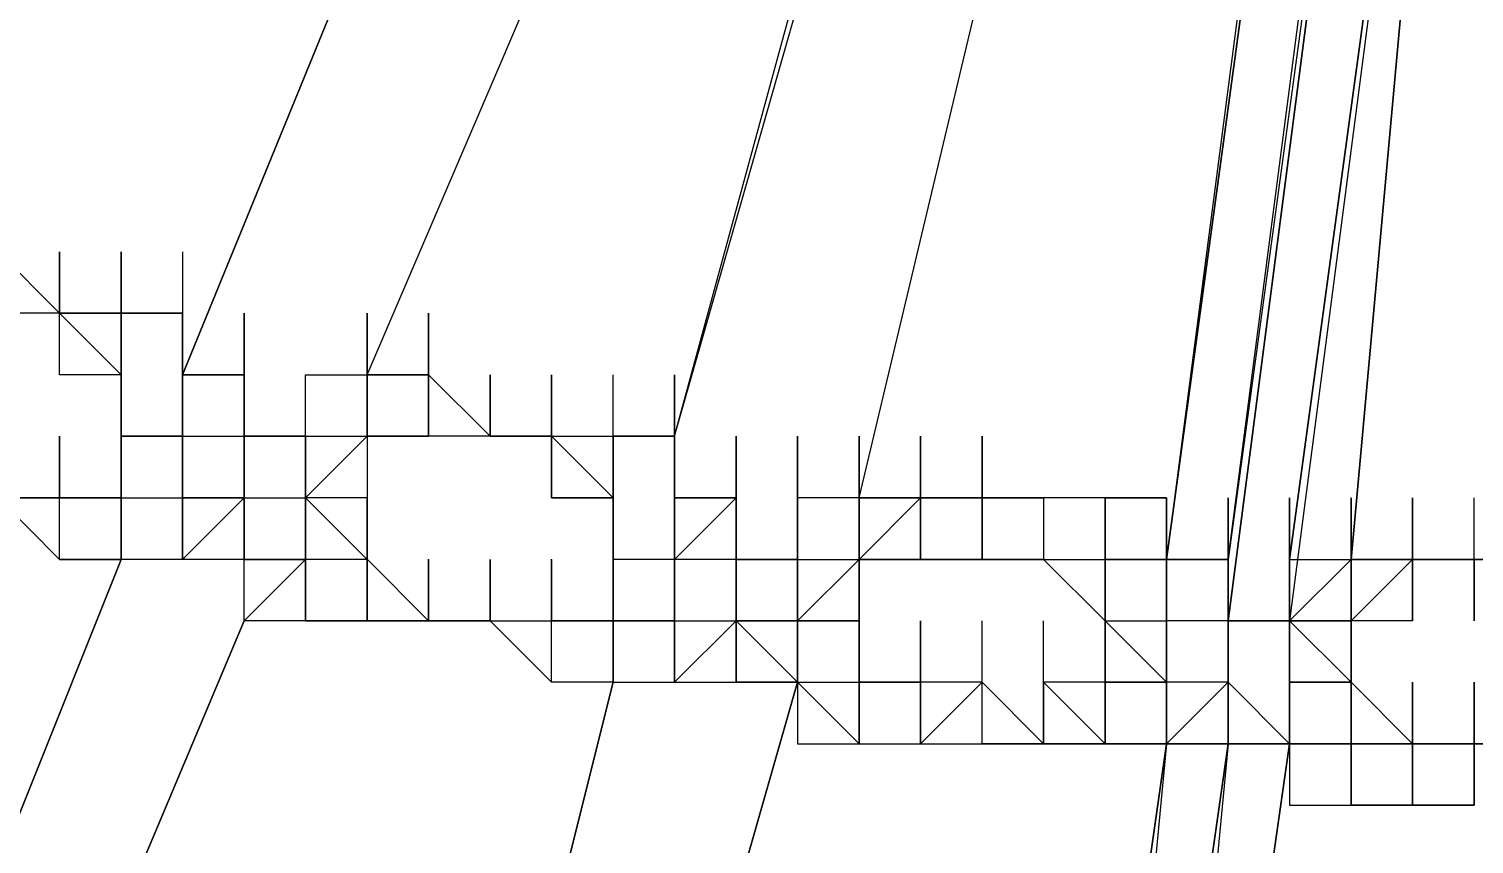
# Model space of a CAD drawing. Header units: inches. Extents: x 3324238 to 135265466, y -1036581 to 20094598.
# Drawn here: x 3353509.684 to 3353511.577, y -519259.457 to -519258.389 of the extents above; entities that cross this region are included whole.
import ezdxf

# ---------------------------------------------------------------- set-up
doc = ezdxf.new("R2010")
doc.units = ezdxf.units.IN
doc.header["$MEASUREMENT"] = 0
doc.layers.add('PDF_Geometry', color=7, linetype='Continuous')

msp = doc.modelspace()

# ---------------------------------------------------------------- linework, layer by layer
at = {"layer": 'PDF_Geometry', "lineweight": 25}
for points in [[(3353509.8851, -519259.0841), (3353509.8851, -519259.0035), (3353509.8851, -519259.0841), (3353509.8851, -519259.0035), (3353509.8851, -519258.9229), (3353509.8851, -519258.8423), (3353509.8851, -519258.9229), (3353509.8046, -519258.9229), (3353509.8046, -519259.0035), (3353509.8851, -519259.0035), (3353509.8851, -519258.9229), (3353509.8851, -519258.8423), (3353510.6103, -519257.0698)], [(3353510.6103, -519257.0698), (3353509.8851, -519258.8423)], [(3353510.852, -519259.0841), (3353510.852, -519259.0035), (3353510.7714, -519259.0035), (3353511.1743, -519257.3115), (3353511.1743, -519257.2309), (3353511.2548, -519257.2309), (3353511.2548, -519257.3115), (3353511.2548, -519257.2309), (3353511.1743, -519257.2309), (3353511.0937, -519257.2309), (3353511.0937, -519257.1503), (3353511.0937, -519257.0698), (3353511.0937, -519257.1503), (3353511.0937, -519257.2309), (3353511.0937, -519257.1503), (3353511.0131, -519257.1503), (3353511.0131, -519257.0698), (3353511.0131, -519257.1503), (3353511.0131, -519257.0698)], [(3353511.7383, -519257.1503), (3353511.7383, -519257.0698), (3353511.8189, -519257.0698), (3353511.8189, -519257.1503), (3353511.8189, -519257.2309), (3353511.8189, -519257.3115), (3353511.8189, -519257.2309), (3353511.8189, -519257.1503), (3353511.8189, -519257.0698), (3353511.8189, -519257.1503), (3353511.8189, -519257.2309), (3353511.8189, -519257.3115), (3353511.8189, -519259.0841), (3353511.8189, -519259.1646), (3353511.8189, -519259.2452), (3353511.7383, -519259.2452), (3353511.7383, -519259.1646), (3353511.6577, -519259.1646), (3353511.6577, -519259.0841), (3353511.5771, -519259.0841), (3353511.4966, -519259.0841)], [(3353510.6103, -519259.0841), (3353510.6103, -519259.0035), (3353510.5297, -519259.0841), (3353510.4491, -519259.0841), (3353510.4491, -519259.1646), (3353510.4491, -519259.0841), (3353510.4491, -519259.1646), (3353510.4491, -519259.2452), (3353510.4491, -519259.1646), (3353510.4491, -519259.2452), (3353510.0463, -519260.8566), (3353510.4491, -519259.2452), (3353510.4491, -519259.1646), (3353510.4491, -519259.2452), (3353510.5297, -519259.2452), (3353510.5297, -519259.1646), (3353510.5297, -519259.2452), (3353510.5297, -519259.1646), (3353510.5297, -519259.0841), (3353510.5297, -519259.1646), (3353510.5297, -519259.0841), (3353510.5297, -519259.0035), (3353510.5297, -519259.0841), (3353510.5297, -519259.0035), (3353510.5297, -519259.0841), (3353510.5297, -519259.1646), (3353510.5297, -519259.0841), (3353510.5297, -519259.1646), (3353510.5297, -519259.0841), (3353510.5297, -519259.1646), (3353510.6103, -519259.1646), (3353510.6103, -519259.0841), (3353510.6103, -519259.0035), (3353510.5297, -519259.0035), (3353510.5297, -519258.9229), (3353510.5297, -519259.0035), (3353510.5297, -519258.9229), (3353511.0131, -519257.1503)], [(3353510.1269, -519258.8423), (3353510.1269, -519258.7618), (3353510.1269, -519258.8423), (3353510.1269, -519258.9229), (3353510.1269, -519258.8423), (3353510.852, -519257.1503)], [(3353511.2548, -519259.1646), (3353511.2548, -519259.0841), (3353511.2548, -519259.0035), (3353511.2548, -519259.0841), (3353511.2548, -519259.1646), (3353511.2548, -519259.0841), (3353511.4966, -519257.2309), (3353511.4966, -519257.1503), (3353511.4966, -519257.2309), (3353511.4966, -519257.1503)], [(3353510.5297, -519259.1646), (3353510.5297, -519259.0841), (3353510.5297, -519259.0035), (3353510.5297, -519258.9229), (3353511.0131, -519257.2309)], [(3353510.9326, -519259.0035), (3353510.9326, -519259.0841), (3353510.9326, -519259.0035), (3353510.852, -519259.0035), (3353510.9326, -519259.0035), (3353510.9326, -519259.0841), (3353510.9326, -519259.0035), (3353511.0131, -519259.0035), (3353511.0131, -519259.0841), (3353511.0937, -519259.0841), (3353511.1743, -519259.0841), (3353511.2548, -519259.0841), (3353511.2548, -519259.0035), (3353511.2548, -519259.0841), (3353511.2548, -519259.1646), (3353511.2548, -519259.0841), (3353511.2548, -519259.1646), (3353511.2548, -519259.0841), (3353511.4966, -519257.2309), (3353511.4966, -519257.3115), (3353511.4966, -519257.2309), (3353511.4966, -519257.3115)], [(3353511.416, -519257.2309), (3353511.1743, -519259.0841), (3353511.416, -519257.3115)], [(3353511.416, -519257.2309), (3353511.1743, -519259.0841)], [(3353511.416, -519257.2309), (3353511.416, -519257.3115), (3353511.1743, -519259.0841)], [(3353511.5771, -519257.2309), (3353511.5771, -519257.3115), (3353511.3354, -519259.0841), (3353511.3354, -519259.1646), (3353511.3354, -519259.0841), (3353511.3354, -519259.1646), (3353511.3354, -519259.2452), (3353511.3354, -519259.3258), (3353511.3354, -519259.2452), (3353511.416, -519259.2452), (3353511.416, -519259.3258), (3353511.4966, -519259.3258), (3353511.5771, -519259.3258), (3353511.6577, -519259.3258), (3353511.7383, -519259.3258), (3353511.7383, -519259.2452), (3353511.7383, -519259.3258), (3353511.7383, -519259.2452), (3353511.7383, -519259.3258), (3353511.8189, -519259.3258), (3353511.7383, -519259.3258), (3353511.7383, -519259.2452)], [(3353511.3354, -519259.0035), (3353511.3354, -519259.0841), (3353511.5771, -519257.3115), (3353511.6577, -519257.3115), (3353511.6577, -519257.2309)], [(3353511.0131, -519259.0035), (3353510.9326, -519259.0035), (3353510.9326, -519258.9229), (3353510.9326, -519259.0035), (3353510.9326, -519258.9229), (3353510.9326, -519259.0035), (3353510.9326, -519259.0841), (3353510.9326, -519259.0035), (3353510.9326, -519259.0841), (3353510.9326, -519259.0035), (3353510.9326, -519259.0841), (3353510.852, -519259.0841), (3353510.852, -519259.0035), (3353510.7714, -519259.0035), (3353510.852, -519259.0035), (3353510.852, -519258.9229), (3353510.852, -519259.0035), (3353510.852, -519258.9229), (3353510.852, -519259.0035), (3353510.852, -519258.9229), (3353510.852, -519259.0035), (3353510.7714, -519259.0035), (3353511.1743, -519257.3115)], [(3353511.5771, -519257.3115), (3353511.416, -519259.0841), (3353511.416, -519259.1646), (3353511.416, -519259.0841), (3353511.416, -519259.1646), (3353511.416, -519259.2452), (3353511.3354, -519259.2452), (3353511.3354, -519259.1646), (3353511.2548, -519259.1646), (3353511.2548, -519259.2452), (3353511.2548, -519259.3258), (3353511.0131, -519261.0178)], [(3353511.4966, -519257.3115), (3353511.2548, -519259.0841), (3353511.2548, -519259.0035), (3353511.2548, -519259.0841), (3353511.2548, -519259.1646), (3353511.2548, -519259.0841), (3353511.2548, -519259.1646), (3353511.2548, -519259.0841), (3353511.2548, -519259.1646), (3353511.2548, -519259.2452), (3353511.2548, -519259.1646), (3353511.2548, -519259.2452), (3353511.2548, -519259.1646), (3353511.2548, -519259.2452), (3353511.2548, -519259.3258), (3353511.2548, -519259.2452), (3353511.2548, -519259.3258), (3353511.2548, -519259.2452), (3353511.2548, -519259.3258), (3353511.3354, -519259.3258), (3353511.0937, -519261.0178), (3353511.3354, -519259.3258), (3353511.0937, -519261.0178)], [(3353511.416, -519257.3115), (3353511.1743, -519259.0841)], [(3353511.5771, -519257.3115), (3353511.416, -519259.0841), (3353511.416, -519259.0035), (3353511.416, -519259.0841), (3353511.5771, -519257.3115), (3353511.3354, -519259.1646), (3353511.416, -519259.1646), (3353511.416, -519259.0841), (3353511.4966, -519259.0841), (3353511.4966, -519259.0035)], [(3353511.3354, -519259.0841), (3353511.5771, -519257.3115)], [(3353509.724, -519258.7618), (3353509.8046, -519258.7618), (3353509.8046, -519258.8423), (3353509.724, -519258.8423), (3353509.724, -519258.7618), (3353509.724, -519258.6812), (3353509.724, -519258.7618), (3353509.724, -519258.6812), (3353509.724, -519258.7618), (3353509.724, -519258.6812), (3353509.724, -519258.7618), (3353509.6434, -519258.7618), (3353509.6434, -519258.6812), (3353509.6434, -519258.7618), (3353509.6434, -519258.6812), (3353509.6434, -519258.7618), (3353509.6434, -519258.6812), (3353509.724, -519258.7618), (3353509.6434, -519258.7618), (3353509.6434, -519258.6812), (3353509.6434, -519258.6006)], [(3353509.8046, -519258.6812), (3353509.8046, -519258.7618), (3353509.8046, -519258.6812), (3353509.8046, -519258.7618), (3353509.724, -519258.7618), (3353509.8046, -519258.8423), (3353509.8046, -519258.9229), (3353509.8046, -519258.8423), (3353509.724, -519258.8423)], [(3353509.8851, -519258.6812), (3353509.8851, -519258.7618), (3353509.8851, -519258.8423), (3353509.9657, -519258.8423), (3353509.9657, -519258.9229), (3353509.9657, -519258.8423), (3353509.9657, -519258.9229), (3353510.0463, -519258.9229), (3353510.0463, -519259.0035), (3353510.0463, -519258.9229), (3353510.0463, -519259.0035), (3353510.0463, -519258.9229), (3353510.0463, -519259.0035), (3353510.0463, -519259.0841), (3353510.0463, -519259.0035), (3353510.0463, -519258.9229), (3353510.0463, -519258.8423), (3353510.1269, -519258.8423), (3353510.1269, -519258.7618), (3353510.1269, -519258.8423), (3353510.2074, -519258.8423), (3353510.2074, -519258.7618), (3353510.2074, -519258.8423), (3353510.1269, -519258.8423), (3353510.1269, -519258.9229), (3353510.1269, -519258.8423), (3353510.1269, -519258.9229), (3353510.2074, -519258.9229), (3353510.1269, -519258.9229), (3353510.1269, -519259.0035), (3353510.1269, -519259.0841), (3353510.0463, -519259.0841), (3353510.0463, -519259.0035), (3353510.0463, -519259.0841), (3353510.0463, -519259.0035), (3353510.0463, -519259.0841), (3353509.9657, -519259.1646), (3353509.9657, -519259.0841), (3353510.0463, -519259.0841), (3353510.0463, -519259.0035), (3353510.0463, -519258.9229), (3353510.0463, -519259.0035), (3353510.0463, -519258.9229), (3353510.0463, -519259.0035), (3353510.0463, -519258.9229), (3353509.9657, -519258.9229), (3353509.9657, -519258.8423), (3353509.8851, -519258.8423), (3353509.8851, -519258.9229), (3353509.8851, -519259.0035), (3353509.8851, -519258.9229), (3353509.8851, -519259.0035), (3353509.8851, -519258.9229), (3353509.8046, -519258.9229), (3353509.8046, -519259.0035), (3353509.8046, -519258.9229), (3353509.8851, -519258.9229), (3353509.8851, -519259.0035), (3353509.8851, -519259.0841), (3353509.8851, -519259.0035), (3353509.8851, -519258.9229), (3353509.8851, -519259.0035), (3353509.8851, -519258.9229), (3353509.8851, -519259.0035), (3353509.8851, -519258.9229), (3353509.8851, -519259.0035), (3353509.8851, -519258.9229), (3353509.9657, -519258.9229), (3353509.9657, -519258.8423), (3353509.9657, -519258.9229), (3353509.9657, -519258.8423), (3353509.9657, -519258.9229), (3353509.9657, -519259.0035), (3353509.9657, -519259.0841), (3353509.9657, -519259.0035), (3353509.9657, -519259.0841), (3353509.9657, -519259.0035), (3353509.9657, -519259.0841), (3353509.9657, -519259.0035), (3353509.9657, -519259.0841), (3353509.9657, -519259.0035), (3353509.8851, -519259.0841), (3353509.8046, -519259.0841), (3353509.8046, -519259.0035), (3353509.724, -519259.0035), (3353509.724, -519258.9229), (3353509.724, -519259.0035), (3353509.724, -519258.9229), (3353509.724, -519259.0035), (3353509.724, -519258.9229)], [(3353509.724, -519258.7618), (3353509.724, -519258.6812)], [(3353509.8851, -519258.7618), (3353509.8046, -519258.7618)], [(3353509.8046, -519258.7618), (3353509.8851, -519258.7618), (3353509.8046, -519258.7618)], [(3353509.8046, -519259.0035), (3353509.8851, -519259.0035), (3353509.8851, -519258.9229), (3353509.8851, -519258.8423), (3353509.8851, -519258.7618)], [(3353509.8046, -519258.8423), (3353509.8046, -519258.7618)], [(3353509.8851, -519258.8423), (3353509.8851, -519258.7618)], [(3353509.8851, -519258.8423), (3353509.8851, -519258.7618)], [(3353509.8851, -519258.8423), (3353509.8851, -519258.7618)], [(3353509.8851, -519258.8423), (3353509.8851, -519258.7618)], [(3353509.8851, -519258.8423), (3353509.8851, -519258.7618)], [(3353509.8851, -519258.8423), (3353509.8851, -519258.7618)], [(3353509.8851, -519258.8423), (3353509.8851, -519258.7618)], [(3353509.8851, -519258.8423), (3353509.8851, -519258.7618)], [(3353509.8851, -519258.8423), (3353509.8851, -519258.7618)], [(3353509.8851, -519258.8423), (3353509.8851, -519258.7618)], [(3353509.8851, -519258.8423), (3353509.8851, -519258.7618)], [(3353509.8851, -519259.0035), (3353509.8851, -519258.9229), (3353509.8851, -519258.8423), (3353509.9657, -519258.8423), (3353509.9657, -519258.9229), (3353509.9657, -519258.8423), (3353509.9657, -519258.9229), (3353509.9657, -519258.8423), (3353509.9657, -519258.9229), (3353509.9657, -519258.8423), (3353509.9657, -519258.7618), (3353509.9657, -519258.8423), (3353509.9657, -519258.7618), (3353509.9657, -519258.8423), (3353509.9657, -519258.9229), (3353510.0463, -519258.9229)], [(3353509.8851, -519258.8423), (3353509.8851, -519258.7618)], [(3353509.8851, -519258.8423), (3353509.8851, -519258.7618)], [(3353509.8851, -519258.8423), (3353509.8851, -519258.7618)], [(3353509.9657, -519258.9229), (3353509.9657, -519258.8423), (3353509.9657, -519258.7618), (3353509.9657, -519258.8423)], [(3353510.1268, -519258.8423), (3353510.1268, -519258.7618)], [(3353510.1269, -519258.8423), (3353510.1269, -519258.7618)], [(3353510.1269, -519258.8423), (3353510.1269, -519258.9229), (3353510.1269, -519258.8423), (3353510.1269, -519258.7618)], [(3353510.1269, -519258.9229), (3353510.1269, -519258.8423), (3353510.1269, -519258.9229), (3353510.1269, -519258.8423), (3353510.1269, -519258.7618)], [(3353509.8851, -519258.9229), (3353509.8851, -519258.8423)], [(3353509.8851, -519258.9229), (3353509.8851, -519258.8423)], [(3353509.8851, -519258.9229), (3353509.8851, -519258.8423)], [(3353510.1269, -519259.1646), (3353510.1269, -519259.0841), (3353510.1269, -519259.1646), (3353510.1269, -519259.0841), (3353510.1269, -519259.0035), (3353510.1269, -519259.0841), (3353510.1269, -519259.0035), (3353510.1269, -519259.0841), (3353510.0463, -519259.0035), (3353510.0463, -519258.9229), (3353509.9657, -519258.9229), (3353509.9657, -519258.8423), (3353509.9657, -519258.9229), (3353509.9657, -519259.0035), (3353509.9657, -519259.0841)], [(3353509.9657, -519259.1646), (3353509.9657, -519259.0841), (3353509.9657, -519259.0035), (3353509.9657, -519258.9229), (3353509.9657, -519258.8423)], [(3353509.9657, -519258.9229), (3353509.9657, -519258.8423)], [(3353509.9657, -519258.9229), (3353509.9657, -519258.8423)], [(3353510.0463, -519259.0035), (3353510.0463, -519258.9229), (3353510.0463, -519259.0035), (3353510.0463, -519258.9229), (3353510.0463, -519258.8423)], [(3353510.0463, -519259.0035), (3353510.0463, -519258.9229), (3353510.0463, -519258.8423)], [(3353510.0463, -519258.9229), (3353510.0463, -519258.8423)], [(3353510.0463, -519258.9229), (3353510.0463, -519258.8423)], [(3353510.0463, -519258.9229), (3353510.0463, -519258.8423)], [(3353510.0463, -519258.9229), (3353510.0463, -519258.8423)], [(3353510.0463, -519258.9229), (3353510.0463, -519258.8423)], [(3353510.0463, -519258.9229), (3353510.0463, -519258.8423)], [(3353510.0463, -519259.0035), (3353510.0463, -519258.9229), (3353510.0463, -519258.8423)], [(3353510.1268, -519258.9229), (3353510.1268, -519258.8423)], [(3353510.1269, -519258.9229), (3353510.1269, -519258.8423)], [(3353510.1269, -519258.9229), (3353510.1269, -519258.8423)], [(3353510.1269, -519258.9229), (3353510.1269, -519258.8423)], [(3353510.1269, -519258.9229), (3353510.1269, -519258.8423)], [(3353510.5297, -519258.8423), (3353510.5297, -519258.9229), (3353510.5297, -519259.0035), (3353510.5297, -519259.0841), (3353510.4491, -519259.0841), (3353510.4491, -519259.1646), (3353510.4491, -519259.0841), (3353510.4491, -519259.0035), (3353510.3686, -519258.9229), (3353510.3686, -519259.0035), (3353510.3686, -519258.9229), (3353510.288, -519258.9229), (3353510.3686, -519258.9229), (3353510.288, -519258.9229), (3353510.288, -519258.8423), (3353510.288, -519258.9229), (3353510.3686, -519258.9229), (3353510.3686, -519258.8423), (3353510.3686, -519258.9229), (3353510.288, -519258.9229), (3353510.288, -519258.8423)], [(3353510.288, -519258.9229), (3353510.288, -519258.8423)], [(3353510.3686, -519258.8423), (3353510.3686, -519258.9229), (3353510.4491, -519258.9229), (3353510.4491, -519258.8423)], [(3353510.4491, -519258.9229), (3353510.4491, -519258.8423)], [(3353510.5297, -519259.084), (3353510.5297, -519259.0035), (3353510.5297, -519258.9229), (3353510.5297, -519258.8423)], [(3353509.6434, -519258.9229), (3353509.6434, -519259.0035), (3353509.724, -519259.0035), (3353509.724, -519258.9229), (3353509.724, -519259.0035), (3353509.724, -519258.9229), (3353509.724, -519259.0035), (3353509.6434, -519259.0035), (3353509.724, -519259.0841), (3353509.724, -519259.0035), (3353509.6434, -519259.0035), (3353509.6434, -519258.9229)], [(3353509.724, -519259.0035), (3353509.724, -519258.9229)], [(3353509.724, -519259.0035), (3353509.724, -519258.9229)], [(3353509.8046, -519259.0841), (3353509.8046, -519259.0035), (3353509.8046, -519258.9229)], [(3353509.8046, -519259.0035), (3353509.8046, -519258.9229)], [(3353509.8046, -519259.0035), (3353509.8046, -519258.9229)], [(3353509.8851, -519259.0035), (3353509.8851, -519258.9229)], [(3353509.8851, -519259.0035), (3353509.8851, -519258.9229)], [(3353509.8851, -519259.0035), (3353509.8851, -519258.9229)], [(3353509.8851, -519259.0035), (3353509.8851, -519258.9229)], [(3353509.8851, -519259.0035), (3353509.8851, -519258.9229)], [(3353509.8851, -519259.0035), (3353509.8851, -519258.9229)], [(3353509.8851, -519258.9229), (3353509.8851, -519259.0035)], [(3353509.8851, -519259.0035), (3353509.8851, -519258.9229)], [(3353509.9657, -519259.0035), (3353510.0463, -519259.0035), (3353510.0463, -519258.9229), (3353510.1269, -519258.9229), (3353510.0463, -519259.0035), (3353510.0463, -519259.0841), (3353510.0463, -519259.1646), (3353510.0463, -519259.0841), (3353510.0463, -519259.1646), (3353509.9657, -519259.1646), (3353509.9657, -519259.0841), (3353509.9657, -519259.0035), (3353509.9657, -519259.0841), (3353510.0463, -519259.0841), (3353510.0463, -519259.0035)], [(3353510.1269, -519259.0035), (3353510.1269, -519259.0841), (3353510.1269, -519259.0035), (3353510.0463, -519259.0035), (3353510.0463, -519258.9229)], [(3353510.0463, -519259.0035), (3353510.0463, -519258.9229)], [(3353510.0463, -519259.0035), (3353510.0463, -519258.9229)], [(3353510.0463, -519259.0035), (3353510.0463, -519258.9229)], [(3353510.0463, -519259.0035), (3353510.0463, -519258.9229)], [(3353510.0463, -519259.0035), (3353510.0463, -519258.9229)], [(3353510.0463, -519259.0035), (3353510.0463, -519258.9229)], [(3353510.0463, -519259.0035), (3353510.0463, -519258.9229)], [(3353510.1269, -519258.9229), (3353510.2074, -519258.9229), (3353510.1269, -519258.9229)], [(3353510.288, -519258.9229), (3353510.2074, -519258.9229)], [(3353510.4491, -519258.9229), (3353510.4491, -519259.0035), (3353510.4491, -519258.9229), (3353510.5297, -519258.9229), (3353510.5297, -519259.0035), (3353510.5297, -519258.9229), (3353510.5297, -519259.0035), (3353510.5297, -519258.9229), (3353510.5297, -519259.0035), (3353510.5297, -519259.0841), (3353510.5297, -519259.1646), (3353510.4491, -519259.1646), (3353510.4491, -519259.0841), (3353510.4491, -519259.1646), (3353510.4491, -519259.2452), (3353510.3686, -519259.2452), (3353510.288, -519259.1646), (3353510.3686, -519259.1646), (3353510.4491, -519259.1646), (3353510.4491, -519259.2452)], [(3353510.4491, -519258.9229), (3353510.5297, -519258.9229), (3353510.4491, -519258.9229)], [(3353510.4491, -519259.0841), (3353510.4491, -519259.0035), (3353510.4491, -519258.9229)], [(3353510.5297, -519258.9229), (3353510.5297, -519259.0035), (3353510.5297, -519259.0841), (3353510.5297, -519259.0035), (3353510.5297, -519259.0841), (3353510.5297, -519259.1646), (3353510.5297, -519259.0841), (3353510.5297, -519259.1646), (3353510.5297, -519259.0841), (3353510.5297, -519259.1646), (3353510.5297, -519259.2452), (3353510.6103, -519259.2452), (3353510.6103, -519259.1646), (3353510.6908, -519259.1646), (3353510.6103, -519259.1646), (3353510.6103, -519259.0841), (3353510.6103, -519259.1646), (3353510.6103, -519259.0841), (3353510.6103, -519259.0035), (3353510.6103, -519259.0841), (3353510.6103, -519259.1646), (3353510.6103, -519259.2452), (3353510.6103, -519259.1646), (3353510.6103, -519259.2452), (3353510.6908, -519259.2452), (3353510.6908, -519259.1646)], [(3353510.5297, -519259.0841), (3353510.5297, -519259.0035), (3353510.5297, -519258.9229)], [(3353510.5297, -519259.0035), (3353510.5297, -519258.9229)], [(3353510.6103, -519258.9229), (3353510.6103, -519259.0035), (3353510.6103, -519258.9229)], [(3353510.6908, -519259.0035), (3353510.6908, -519258.9229), (3353510.6908, -519259.0035), (3353510.6908, -519259.0841), (3353510.6103, -519259.0841), (3353510.6908, -519259.0841), (3353510.6908, -519259.0035), (3353510.6908, -519259.0841), (3353510.6908, -519259.0035), (3353510.6908, -519259.0841), (3353510.6908, -519259.0035), (3353510.6908, -519259.0841), (3353510.6908, -519259.0035), (3353510.6908, -519259.0841), (3353510.6908, -519259.0035), (3353510.6908, -519259.0841), (3353510.7714, -519259.0841), (3353510.852, -519259.0035), (3353510.852, -519259.0841), (3353510.9326, -519259.0841), (3353511.0131, -519259.0841), (3353510.9326, -519259.0841), (3353510.9326, -519259.0035), (3353510.9326, -519258.9229)], [(3353510.6103, -519259.0035), (3353510.6103, -519258.9229)], [(3353510.6103, -519258.9229), (3353510.6103, -519259.0035), (3353510.6103, -519258.9229), (3353510.6103, -519259.0035), (3353510.6103, -519259.0841), (3353510.6908, -519259.0841), (3353510.6908, -519259.1646), (3353510.6908, -519259.0841), (3353510.6908, -519259.1646), (3353510.7714, -519259.0841), (3353510.7714, -519259.1646), (3353510.7714, -519259.0841), (3353510.7714, -519259.1646), (3353510.7714, -519259.0841), (3353510.7714, -519259.0035), (3353510.7714, -519258.9229), (3353510.7714, -519259.0035), (3353510.7714, -519259.0841), (3353510.7714, -519259.0035), (3353510.7714, -519258.9229), (3353510.7714, -519259.0035), (3353510.7714, -519258.9229), (3353510.7714, -519259.0035), (3353510.7714, -519258.9229), (3353510.7714, -519259.0035), (3353510.7714, -519258.9229), (3353510.7714, -519259.0035), (3353510.6908, -519259.0035), (3353510.6908, -519258.9229), (3353510.6908, -519259.0035), (3353510.6908, -519259.0841), (3353510.6908, -519259.0035), (3353510.6908, -519259.0841), (3353510.6908, -519259.1646), (3353510.6908, -519259.2452), (3353510.6103, -519259.2452)], [(3353510.6103, -519259.0035), (3353510.6103, -519258.9229)], [(3353510.7714, -519259.0035), (3353510.7714, -519258.9229)], [(3353510.7714, -519259.0035), (3353510.7714, -519258.9229)], [(3353510.7714, -519259.0035), (3353510.7714, -519258.9229)], [(3353510.852, -519259.0035), (3353510.852, -519258.9229)], [(3353510.852, -519259.0035), (3353510.852, -519258.9229)], [(3353510.852, -519259.0035), (3353510.852, -519258.9229)], [(3353510.0463, -519259.1646), (3353510.1269, -519259.1646), (3353510.2074, -519259.1646), (3353510.2074, -519259.0841), (3353510.2074, -519259.1646), (3353510.1269, -519259.1646), (3353510.2074, -519259.1646), (3353510.1269, -519259.1646), (3353510.1269, -519259.0841), (3353510.0463, -519259.0841), (3353509.9657, -519259.0841), (3353509.8851, -519259.0841), (3353509.8046, -519259.0841), (3353509.8046, -519259.0035), (3353509.8046, -519259.0841), (3353509.8046, -519259.0035), (3353509.724, -519259.0035), (3353509.8046, -519259.0035), (3353509.8046, -519259.0841), (3353509.8046, -519259.0035), (3353509.8046, -519259.0841)], [(3353509.8046, -519259.0035), (3353509.8851, -519259.0035)], [(3353509.8046, -519259.0035), (3353509.8851, -519259.0035)], [(3353510.0463, -519259.0841), (3353509.9657, -519259.0841), (3353509.9657, -519259.0035), (3353509.9657, -519259.0841), (3353509.9657, -519259.0035), (3353509.8851, -519259.0035)], [(3353509.8851, -519259.0841), (3353509.8851, -519259.0035)], [(3353509.8851, -519259.0035), (3353509.9657, -519259.0035)], [(3353509.9657, -519259.0035), (3353510.0463, -519259.0035)], [(3353510.0463, -519259.0035), (3353510.1269, -519259.0841)], [(3353510.1269, -519259.0841), (3353510.1269, -519259.0035)], [(3353510.1269, -519259.0841), (3353510.1269, -519259.0035)], [(3353510.4491, -519259.0035), (3353510.3686, -519259.0035), (3353510.4491, -519259.0035)], [(3353510.4491, -519259.0035), (3353510.4491, -519259.0841)], [(3353510.5297, -519259.2452), (3353510.5297, -519259.1646), (3353510.5297, -519259.0841), (3353510.5297, -519259.0035), (3353510.5297, -519259.0841)], [(3353510.6908, -519259.1646), (3353510.6908, -519259.2452), (3353510.6908, -519259.1646), (3353510.6908, -519259.2452), (3353510.6908, -519259.1646), (3353510.6908, -519259.2452), (3353510.6908, -519259.1646), (3353510.7714, -519259.1646), (3353510.6908, -519259.1646), (3353510.6908, -519259.0841), (3353510.6103, -519259.0841), (3353510.6103, -519259.0035), (3353510.6103, -519259.0841), (3353510.6103, -519259.1646), (3353510.6103, -519259.2452), (3353510.6103, -519259.1646), (3353510.6103, -519259.0841), (3353510.6103, -519259.1646), (3353510.6103, -519259.0841), (3353510.5297, -519259.0841), (3353510.5297, -519259.1646), (3353510.6103, -519259.1646), (3353510.6908, -519259.1646), (3353510.6908, -519259.2452), (3353510.6908, -519259.1646), (3353510.6908, -519259.2452), (3353510.6908, -519259.1646), (3353510.6908, -519259.0841), (3353510.6103, -519259.0841), (3353510.6103, -519259.1646), (3353510.6908, -519259.2452), (3353510.7714, -519259.2452), (3353510.7714, -519259.1646), (3353510.7714, -519259.2452), (3353510.7714, -519259.3258), (3353510.852, -519259.3258), (3353510.852, -519259.2452), (3353510.852, -519259.3258)], [(3353510.5297, -519259.0841), (3353510.5297, -519259.0035), (3353510.6103, -519259.0035), (3353510.6103, -519259.0841), (3353510.6103, -519259.1646)], [(3353510.5297, -519259.0841), (3353510.5297, -519259.0035)], [(3353510.5297, -519259.0841), (3353510.5297, -519259.0035)], [(3353510.5297, -519259.0841), (3353510.5297, -519259.0035)], [(3353510.5297, -519259.0841), (3353510.5297, -519259.0035)], [(3353510.6103, -519259.084), (3353510.6103, -519259.0035)], [(3353510.6103, -519259.0841), (3353510.6103, -519259.0035)], [(3353510.6103, -519259.0035), (3353510.6103, -519259.0841)], [(3353510.6103, -519259.0841), (3353510.6103, -519259.0035)], [(3353510.6103, -519259.0841), (3353510.6103, -519259.0035)], [(3353510.6103, -519259.0841), (3353510.6103, -519259.0035)], [(3353510.6908, -519259.0035), (3353510.6908, -519259.0841)], [(3353510.6908, -519259.0841), (3353510.6908, -519259.0035)], [(3353510.6909, -519259.0841), (3353510.6909, -519259.0035)], [(3353510.7714, -519259.0035), (3353510.7714, -519259.0841)], [(3353510.9326, -519259.0035), (3353510.852, -519259.0035)], [(3353510.852, -519259.0035), (3353510.852, -519259.0841)], [(3353510.852, -519259.0841), (3353510.852, -519259.0035)], [(3353511.1743, -519259.0035), (3353511.1743, -519259.0841), (3353511.1743, -519259.1646), (3353511.1743, -519259.2452), (3353511.1743, -519259.3258), (3353511.2548, -519259.2452), (3353511.1743, -519259.2452), (3353511.1743, -519259.3258), (3353511.1743, -519259.2452), (3353511.1743, -519259.3258), (3353511.1743, -519259.2452), (3353511.1743, -519259.3258), (3353511.0131, -519261.0178), (3353511.2548, -519259.3258), (3353511.0131, -519261.0178)], [(3353511.0937, -519259.0035), (3353511.0937, -519259.0841), (3353511.0937, -519259.0035), (3353511.0131, -519259.0035), (3353511.0131, -519259.0841), (3353511.0937, -519259.0841), (3353511.0937, -519259.1646), (3353511.0937, -519259.0841), (3353511.0937, -519259.1646), (3353511.1743, -519259.1646), (3353511.1743, -519259.2452), (3353511.1743, -519259.3258), (3353511.2548, -519259.3258), (3353511.2548, -519259.2452), (3353511.2548, -519259.3258), (3353511.2548, -519259.2452), (3353511.2548, -519259.3258), (3353511.2548, -519259.2452), (3353511.2548, -519259.3258), (3353511.2548, -519259.2452), (3353511.2548, -519259.3258), (3353511.2548, -519259.2452), (3353511.2548, -519259.1646), (3353511.2548, -519259.2452), (3353511.2548, -519259.1646)], [(3353511.1743, -519259.0841), (3353511.1743, -519259.0035), (3353511.1743, -519259.0841), (3353511.1743, -519259.0035), (3353511.1743, -519259.0841), (3353511.1743, -519259.0035), (3353511.1743, -519259.0841), (3353511.1743, -519259.1646), (3353511.1743, -519259.2452), (3353511.0937, -519259.1646), (3353511.0131, -519259.0841)], [(3353511.1743, -519259.0841), (3353511.0937, -519259.0841), (3353511.0937, -519259.0035)], [(3353511.0937, -519259.0035), (3353511.1743, -519259.0035), (3353511.0937, -519259.0035)], [(3353511.0937, -519259.0841), (3353511.0937, -519259.0035)], [(3353511.1743, -519259.0841), (3353511.1743, -519259.0035)], [(3353511.1743, -519259.1646), (3353511.1743, -519259.0841), (3353511.1743, -519259.0035)], [(3353511.1743, -519259.2452), (3353511.1743, -519259.1646), (3353511.1743, -519259.0841), (3353511.1743, -519259.0035)], [(3353511.1743, -519259.0841), (3353511.1743, -519259.0035)], [(3353511.1743, -519259.0841), (3353511.1743, -519259.0035)], [(3353511.1743, -519259.0841), (3353511.1743, -519259.0035)], [(3353511.1743, -519259.0841), (3353511.1743, -519259.0035)], [(3353511.1743, -519259.0841), (3353511.1743, -519259.0035)], [(3353511.1743, -519259.2452), (3353511.1743, -519259.1646), (3353511.1743, -519259.0841), (3353511.1743, -519259.0035)], [(3353511.1743, -519259.084), (3353511.1743, -519259.0035)], [(3353511.2548, -519259.3258), (3353511.1743, -519259.3258), (3353511.1743, -519259.2452), (3353511.1743, -519259.1646), (3353511.1743, -519259.0841), (3353511.1743, -519259.0035), (3353511.1743, -519259.0841)], [(3353511.2548, -519259.0841), (3353511.1743, -519259.0841), (3353511.1743, -519259.0035)], [(3353511.2548, -519259.0841), (3353511.2548, -519259.0035)], [(3353511.6577, -519259.0841), (3353511.5771, -519259.0841), (3353511.6577, -519259.0841), (3353511.5771, -519259.0841), (3353511.5771, -519259.1646), (3353511.5771, -519259.0841), (3353511.4966, -519259.0841), (3353511.5771, -519259.0841), (3353511.4966, -519259.0841), (3353511.4966, -519259.0035), (3353511.4966, -519259.0841), (3353511.4966, -519259.0035), (3353511.4966, -519259.0841), (3353511.4966, -519259.0035), (3353511.4966, -519259.0841), (3353511.4966, -519259.0035), (3353511.4966, -519259.0841), (3353511.4966, -519259.0035), (3353511.4966, -519259.0841), (3353511.416, -519259.0841), (3353511.3354, -519259.1646), (3353511.3354, -519259.0841), (3353511.3354, -519259.0035), (3353511.3354, -519259.0841), (3353511.3354, -519259.1646), (3353511.3354, -519259.0841), (3353511.3354, -519259.1646), (3353511.3354, -519259.0841), (3353511.3354, -519259.1646), (3353511.3354, -519259.0841), (3353511.3354, -519259.1646), (3353511.3354, -519259.0841), (3353511.3354, -519259.1646), (3353511.3354, -519259.2452), (3353511.416, -519259.2452), (3353511.416, -519259.3258), (3353511.416, -519259.2452), (3353511.416, -519259.1646), (3353511.416, -519259.0841), (3353511.416, -519259.1646), (3353511.416, -519259.0841), (3353511.416, -519259.0035), (3353511.416, -519259.0841), (3353511.416, -519259.0035), (3353511.416, -519259.0841), (3353511.416, -519259.0035)], [(3353511.3354, -519259.0035), (3353511.3354, -519259.0841), (3353511.416, -519259.0841), (3353511.3354, -519259.1646)], [(3353511.3354, -519259.0841), (3353511.3354, -519259.0035)], [(3353511.416, -519259.0841), (3353511.416, -519259.0035)], [(3353511.416, -519259.0841), (3353511.416, -519259.0035)], [(3353511.416, -519259.0841), (3353511.416, -519259.0035)], [(3353511.4966, -519259.0841), (3353511.4966, -519259.0035)], [(3353511.4966, -519259.0841), (3353511.4966, -519259.0035)], [(3353511.4966, -519259.084), (3353511.4966, -519259.0035)], [(3353511.5771, -519259.1646), (3353511.5771, -519259.0841), (3353511.5771, -519259.1646), (3353511.5771, -519259.0841), (3353511.5771, -519259.0035)], [(3353511.5771, -519259.0841), (3353511.5771, -519259.0035)], [(3353510.1268, -519259.0841), (3353510.1268, -519259.1646)], [(3353510.1269, -519259.084), (3353510.2074, -519259.1646)], [(3353510.1269, -519259.0841), (3353510.1269, -519259.1646), (3353510.1269, -519259.0841)], [(3353510.2074, -519259.1646), (3353510.2074, -519259.084)], [(3353510.288, -519259.0841), (3353510.288, -519259.1646), (3353510.2074, -519259.1646), (3353510.2074, -519259.0841)], [(3353510.2074, -519259.1646), (3353510.2074, -519259.0841)], [(3353510.2074, -519259.1646), (3353510.2074, -519259.0841)], [(3353510.2074, -519259.1646), (3353510.2074, -519259.0841)], [(3353510.288, -519259.1646), (3353510.3686, -519259.1646), (3353510.3686, -519259.084)], [(3353510.288, -519259.1646), (3353510.288, -519259.0841)], [(3353510.3686, -519259.1646), (3353510.3686, -519259.0841)], [(3353510.4491, -519259.1646), (3353510.4491, -519259.0841)], [(3353510.4491, -519259.1646), (3353510.4491, -519259.0841)], [(3353510.6103, -519259.084), (3353510.6103, -519259.1646), (3353510.6103, -519259.084)], [(3353510.6103, -519259.1646), (3353510.6103, -519259.0841)], [(3353510.6103, -519259.1646), (3353510.6103, -519259.0841)], [(3353510.6103, -519259.1646), (3353510.6103, -519259.0841)], [(3353510.6103, -519259.1646), (3353510.6103, -519259.0841)], [(3353510.6103, -519259.1646), (3353510.6103, -519259.0841)], [(3353510.6908, -519259.1646), (3353510.6908, -519259.084)], [(3353510.6909, -519259.1646), (3353510.6909, -519259.0841)], [(3353510.7714, -519259.0841), (3353510.852, -519259.0841), (3353510.7714, -519259.0841), (3353510.7714, -519259.1646), (3353510.7714, -519259.2452), (3353510.7714, -519259.3258)], [(3353511.0131, -519259.0841), (3353510.9326, -519259.0841)], [(3353511.1743, -519259.1646), (3353511.1743, -519259.084)], [(3353511.1743, -519259.0841), (3353511.1743, -519259.1646)], [(3353511.1743, -519259.0841), (3353511.1743, -519259.1646)], [(3353511.1743, -519259.1646), (3353511.1743, -519259.0841)], [(3353511.1743, -519259.1646), (3353511.1743, -519259.0841)], [(3353511.1743, -519259.1646), (3353511.1743, -519259.0841)], [(3353511.1743, -519259.1646), (3353511.1743, -519259.0841)], [(3353511.1743, -519259.1646), (3353511.1743, -519259.0841)], [(3353511.3354, -519259.4063), (3353511.416, -519259.4063), (3353511.416, -519259.3258), (3353511.4966, -519259.3258), (3353511.4966, -519259.2452), (3353511.4966, -519259.3258), (3353511.4966, -519259.2452), (3353511.4966, -519259.3258), (3353511.416, -519259.2452), (3353511.416, -519259.3258), (3353511.3354, -519259.3258), (3353511.416, -519259.3258), (3353511.416, -519259.4063), (3353511.416, -519259.3258), (3353511.416, -519259.2452), (3353511.416, -519259.1646), (3353511.3354, -519259.1646), (3353511.3354, -519259.0841), (3353511.3354, -519259.1646), (3353511.2548, -519259.1646), (3353511.2548, -519259.0841), (3353511.2548, -519259.1646), (3353511.2548, -519259.0841), (3353511.2548, -519259.1646), (3353511.2548, -519259.0841)], [(3353511.2548, -519259.2452), (3353511.2548, -519259.1646), (3353511.2548, -519259.0841)], [(3353511.2548, -519259.0841), (3353511.2548, -519259.1646)], [(3353511.2548, -519259.1646), (3353511.2548, -519259.0841)], [(3353511.2548, -519259.0841), (3353511.2548, -519259.1646)], [(3353511.2548, -519259.1646), (3353511.2548, -519259.0841)], [(3353511.2548, -519259.1646), (3353511.2548, -519259.0841)], [(3353511.2548, -519259.1646), (3353511.2548, -519259.0841)], [(3353511.2548, -519259.1646), (3353511.2548, -519259.0841)], [(3353511.2548, -519259.1646), (3353511.2548, -519259.0841)], [(3353511.2548, -519259.1646), (3353511.2548, -519259.0841)], [(3353511.2548, -519259.1646), (3353511.2548, -519259.0841)], [(3353511.3354, -519259.0841), (3353511.3354, -519259.1646)], [(3353511.3354, -519259.1646), (3353511.3354, -519259.0841)], [(3353511.3354, -519259.2452), (3353511.3354, -519259.1646), (3353511.3354, -519259.0841), (3353511.3354, -519259.1646)], [(3353511.3354, -519259.1646), (3353511.3354, -519259.0841)], [(3353511.3354, -519259.1646), (3353511.3354, -519259.0841)], [(3353511.3354, -519259.1646), (3353511.3354, -519259.0841)], [(3353511.3354, -519259.1646), (3353511.3354, -519259.0841)], [(3353511.4966, -519259.0841), (3353511.416, -519259.1646), (3353511.4966, -519259.0841)], [(3353511.4966, -519259.0841), (3353511.5771, -519259.0841), (3353511.4966, -519259.0841)], [(3353511.4966, -519259.0841), (3353511.4966, -519259.1646), (3353511.4966, -519259.0841)], [(3353511.5771, -519259.1646), (3353511.5771, -519259.0841)], [(3353511.5771, -519259.1646), (3353511.5771, -519259.0841)], [(3353509.2406, -519260.6149), (3353509.2406, -519260.6955), (3353509.3211, -519260.6955), (3353509.9657, -519259.1646), (3353509.3211, -519260.6955), (3353509.3211, -519260.6149)], [(3353510.0463, -519259.1646), (3353510.1269, -519259.1646), (3353510.0463, -519259.1646)], [(3353510.1269, -519259.1646), (3353510.0463, -519259.1646), (3353510.1269, -519259.1646)], [(3353510.2074, -519259.1646), (3353510.288, -519259.1646)], [(3353510.4491, -519259.1646), (3353510.3686, -519259.1646), (3353510.4491, -519259.1646)], [(3353510.4491, -519259.2452), (3353510.4491, -519259.1646)], [(3353510.4491, -519259.1646), (3353510.5297, -519259.1646)], [(3353510.4491, -519259.2452), (3353510.4491, -519259.1646)], [(3353510.5297, -519259.2452), (3353510.5297, -519259.1646)], [(3353510.5297, -519259.2452), (3353510.5297, -519259.1646)], [(3353510.5297, -519259.2452), (3353510.5297, -519259.1646)], [(3353510.5297, -519259.2452), (3353510.5297, -519259.1646)], [(3353510.6103, -519259.1646), (3353510.5297, -519259.2452)], [(3353510.5297, -519259.2452), (3353510.5297, -519259.1646)], [(3353510.6908, -519259.2452), (3353510.6908, -519259.1646)], [(3353510.6909, -519259.1646), (3353510.6909, -519259.2452)], [(3353510.6909, -519259.2452), (3353510.6909, -519259.1646)], [(3353510.7714, -519259.2452), (3353510.7714, -519259.1646)], [(3353510.7714, -519259.1646), (3353510.7714, -519259.2452)], [(3353510.7714, -519259.1646), (3353510.7714, -519259.2452)], [(3353510.7714, -519259.2452), (3353510.7714, -519259.1646)], [(3353510.9326, -519259.3258), (3353510.9326, -519259.2452), (3353510.852, -519259.2452), (3353510.852, -519259.1646), (3353510.852, -519259.2452), (3353510.852, -519259.1646), (3353510.852, -519259.2452), (3353510.852, -519259.1646), (3353510.852, -519259.2452), (3353510.852, -519259.1646)], [(3353510.852, -519259.2452), (3353510.852, -519259.1646)], [(3353510.852, -519259.2452), (3353510.852, -519259.1646)], [(3353510.9326, -519261.0178), (3353511.1743, -519259.3258), (3353511.1743, -519259.2452), (3353511.1743, -519259.1646)], [(3353510.9326, -519259.2452), (3353510.9326, -519259.1646)], [(3353511.416, -519259.4063), (3353511.416, -519259.3258), (3353511.416, -519259.2452), (3353511.416, -519259.3258), (3353511.416, -519259.2452), (3353511.416, -519259.1646), (3353511.3354, -519259.1646), (3353511.3354, -519259.2452), (3353511.3354, -519259.1646), (3353511.3354, -519259.2452), (3353511.3354, -519259.3258), (3353511.2548, -519259.2452), (3353511.2548, -519259.1646), (3353511.2548, -519259.2452), (3353511.2548, -519259.1646), (3353511.2548, -519259.2452), (3353511.2548, -519259.1646), (3353511.2548, -519259.2452), (3353511.2548, -519259.1646), (3353511.1743, -519259.1646), (3353511.1743, -519259.2452), (3353511.0937, -519259.2452), (3353511.0937, -519259.3258), (3353511.0131, -519259.3258), (3353511.0131, -519259.2452), (3353511.0937, -519259.3258), (3353511.0937, -519259.2452), (3353511.0937, -519259.1646), (3353511.0937, -519259.2452), (3353511.0131, -519259.2452), (3353511.0131, -519259.3258), (3353511.0131, -519259.2452), (3353511.0131, -519259.1646)], [(3353511.4966, -519259.1646), (3353511.416, -519259.1646), (3353511.416, -519259.2452), (3353511.416, -519259.3258), (3353511.3354, -519259.3258), (3353511.2548, -519259.3258), (3353511.2548, -519259.2452), (3353511.2548, -519259.3258), (3353511.2548, -519259.2452), (3353511.2548, -519259.3258), (3353511.2548, -519259.2452), (3353511.1743, -519259.2452), (3353511.1743, -519259.1646), (3353511.1743, -519259.2452)], [(3353511.1743, -519259.2452), (3353511.1743, -519259.1646)], [(3353511.1743, -519259.2452), (3353511.1743, -519259.1646)], [(3353511.1743, -519259.2452), (3353511.1743, -519259.1646)], [(3353511.1743, -519259.2452), (3353511.1743, -519259.1646)], [(3353511.1743, -519259.2452), (3353511.1743, -519259.1646)], [(3353511.1743, -519259.2452), (3353511.1743, -519259.1646)], [(3353511.1743, -519259.2452), (3353511.1743, -519259.1646)], [(3353511.1743, -519259.2452), (3353511.1743, -519259.1646)], [(3353511.1743, -519259.2452), (3353511.1743, -519259.1646)], [(3353511.1743, -519259.2452), (3353511.1743, -519259.1646)], [(3353511.1743, -519259.2452), (3353511.1743, -519259.1646)], [(3353511.1743, -519259.2452), (3353511.1743, -519259.1646)], [(3353511.1743, -519259.2452), (3353511.1743, -519259.1646)], [(3353511.1743, -519259.2452), (3353511.1743, -519259.1646)], [(3353511.1743, -519259.2452), (3353511.1743, -519259.1646)], [(3353511.1743, -519259.2452), (3353511.1743, -519259.1646)], [(3353511.1743, -519259.2452), (3353511.1743, -519259.1646)], [(3353511.1743, -519259.2452), (3353511.1743, -519259.1646)], [(3353511.1743, -519259.2452), (3353511.1743, -519259.1646)], [(3353511.1743, -519259.2452), (3353511.1743, -519259.1646)], [(3353511.1743, -519259.2452), (3353511.1743, -519259.1646)], [(3353511.2548, -519259.1646), (3353511.3354, -519259.1646)], [(3353511.3354, -519259.1646), (3353511.2548, -519259.1646)], [(3353511.2548, -519259.2452), (3353511.2548, -519259.1646)], [(3353511.2548, -519259.2452), (3353511.2548, -519259.1646)], [(3353511.416, -519259.3258), (3353511.3354, -519259.3258), (3353511.3354, -519259.2452), (3353511.3354, -519259.1646)], [(3353511.3354, -519259.2452), (3353511.3354, -519259.1646)], [(3353511.3354, -519259.2452), (3353511.3354, -519259.3258), (3353511.3354, -519259.2452), (3353511.3354, -519259.1646), (3353511.3354, -519259.2452), (3353511.3354, -519259.1646)], [(3353511.3354, -519259.2452), (3353511.3354, -519259.1646)], [(3353511.3354, -519259.1646), (3353511.416, -519259.2452)], [(3353511.3354, -519259.2452), (3353511.3354, -519259.1646)], [(3353511.3354, -519259.2452), (3353511.3354, -519259.1646)], [(3353511.3354, -519259.1646), (3353511.3354, -519259.2452)], [(3353511.3354, -519259.2452), (3353511.3354, -519259.1646)], [(3353511.416, -519259.2452), (3353511.416, -519259.1646)], [(3353510.2074, -519260.9372), (3353510.6908, -519259.2452)], [(3353510.6908, -519259.2452), (3353510.2074, -519260.9372)], [(3353510.852, -519259.2452), (3353510.7714, -519259.2452)], [(3353510.9326, -519261.0178), (3353511.1743, -519259.3258), (3353511.1743, -519259.2452), (3353511.1743, -519259.3258), (3353510.9326, -519261.0178), (3353510.9326, -519260.9372)], [(3353510.9326, -519259.2452), (3353511.0131, -519259.3258)], [(3353511.0131, -519259.3258), (3353511.0131, -519259.2452)], [(3353511.0937, -519259.3258), (3353511.0937, -519259.2452)], [(3353511.0937, -519259.2452), (3353511.1743, -519259.2452)], [(3353511.1743, -519259.3258), (3353511.1743, -519259.2452)], [(3353511.1743, -519259.3258), (3353511.1743, -519259.2452)], [(3353511.1743, -519259.3258), (3353511.1743, -519259.2452)], [(3353511.1743, -519259.3258), (3353511.1743, -519259.2452)], [(3353511.1743, -519259.3258), (3353511.1743, -519259.2452)], [(3353511.1743, -519259.3258), (3353511.1743, -519259.2452)], [(3353511.1743, -519259.3258), (3353511.1743, -519259.2452)], [(3353511.1743, -519259.3258), (3353511.1743, -519259.2452)], [(3353511.1743, -519259.3258), (3353511.1743, -519259.2452)], [(3353511.1743, -519259.3258), (3353511.1743, -519259.2452)], [(3353511.1743, -519259.3258), (3353511.1743, -519259.2452)], [(3353511.2549, -519259.3258), (3353511.2549, -519259.2452)], [(3353511.3354, -519259.3258), (3353511.3354, -519259.2452)], [(3353511.3354, -519259.2452), (3353511.3354, -519259.3258), (3353511.3354, -519259.2452)], [(3353511.3354, -519259.3258), (3353511.3354, -519259.2452)], [(3353511.3354, -519259.3258), (3353511.3354, -519259.2452)], [(3353511.3354, -519259.3258), (3353511.3354, -519259.2452)], [(3353511.3354, -519259.3258), (3353511.3354, -519259.2452)], [(3353511.3354, -519259.3258), (3353511.3354, -519259.2452)], [(3353511.3354, -519259.3258), (3353511.3354, -519259.2452)], [(3353511.6577, -519259.3258), (3353511.5771, -519259.3258), (3353511.4966, -519259.3258), (3353511.4966, -519259.4063), (3353511.4966, -519259.3258), (3353511.4966, -519259.2452), (3353511.4966, -519259.3258), (3353511.4966, -519259.2452), (3353511.4966, -519259.3258), (3353511.4966, -519259.2452), (3353511.4966, -519259.3258), (3353511.416, -519259.3258)], [(3353511.4966, -519259.3258), (3353511.4966, -519259.2452)], [(3353511.5771, -519259.2452), (3353511.5771, -519259.3258), (3353511.5771, -519259.2452), (3353511.5771, -519259.3258), (3353511.5771, -519259.2452), (3353511.5771, -519259.3258), (3353511.5771, -519259.4063), (3353511.4966, -519259.4063), (3353511.5771, -519259.4063)], [(3353511.4966, -519259.3258), (3353511.4966, -519259.2452)], [(3353511.5771, -519259.3258), (3353511.5771, -519259.2452)], [(3353511.5771, -519259.3258), (3353511.5771, -519259.2452)], [(3353510.9326, -519259.3258), (3353511.0131, -519259.3258), (3353510.9326, -519259.3258)], [(3353511.1743, -519259.3258), (3353510.9326, -519261.0178)], [(3353511.1743, -519259.3258), (3353511.0937, -519259.3258), (3353511.1743, -519259.3258)], [(3353511.3354, -519259.3258), (3353511.0937, -519261.0178), (3353511.3354, -519259.3258)], [(3353511.2549, -519259.3258), (3353511.0937, -519261.0178), (3353511.3354, -519259.3258)], [(3353511.1743, -519259.3258), (3353511.0937, -519259.3258)], [(3353511.3354, -519259.3258), (3353511.3354, -519259.4063)], [(3353511.4966, -519259.3258), (3353511.5771, -519259.3258)], [(3353511.5771, -519259.4063), (3353511.5771, -519259.3258), (3353511.5771, -519259.4063)], [(3353511.416, -519259.4063), (3353511.4966, -519259.4063), (3353511.416, -519259.4063)]]:
    msp.add_lwpolyline(points, dxfattribs=at)
for points in [[(3353511.2548, -519259.1646), (3353511.4966, -519257.3115)], [(3353509.9657, -519258.8423), (3353509.9657, -519258.9229)], [(3353510.1269, -519258.8423), (3353510.2074, -519258.8423), (3353510.288, -519258.9229), (3353510.2074, -519258.9229), (3353510.2074, -519258.8423)], [(3353510.2074, -519258.8423), (3353510.2074, -519258.9229)], [(3353510.2074, -519258.8423), (3353510.2074, -519258.9229)], [(3353510.0463, -519258.9229), (3353510.0463, -519259.0035)], [(3353510.0463, -519258.9229), (3353510.0463, -519259.0035)], [(3353510.6103, -519258.9229), (3353510.6103, -519259.0035)], [(3353510.6103, -519258.9229), (3353510.6103, -519259.0035)], [(3353510.852, -519258.9229), (3353510.852, -519259.0035), (3353510.852, -519259.0841), (3353510.852, -519259.0035), (3353510.852, -519259.0841), (3353510.852, -519259.0035)], [(3353510.1269, -519259.0035), (3353510.1269, -519259.0841), (3353510.1269, -519259.1646), (3353510.1269, -519259.0841)], [(3353510.5297, -519259.0035), (3353510.5297, -519259.0841)], [(3353511.1743, -519259.0035), (3353511.1743, -519259.0841)], [(3353509.16, -519260.6955), (3353509.8046, -519259.0841)], [(3353509.724, -519259.0841), (3353509.8046, -519259.0841)], [(3353510.3686, -519259.0841), (3353510.3686, -519259.1646), (3353510.4491, -519259.1646), (3353510.4491, -519259.2452), (3353510.3686, -519259.2452), (3353510.3686, -519259.1646)], [(3353510.3686, -519259.0841), (3353510.3686, -519259.1646), (3353510.4491, -519259.1646), (3353510.3686, -519259.1646), (3353510.3686, -519259.0841), (3353510.3686, -519259.1646), (3353510.3686, -519259.0841), (3353510.3686, -519259.1646)], [(3353510.3686, -519259.0841), (3353510.3686, -519259.1646)], [(3353511.2548, -519259.1646), (3353511.2548, -519259.2452), (3353511.2548, -519259.1646), (3353511.2548, -519259.0841)], [(3353511.2548, -519259.0841), (3353511.2548, -519259.1646)], [(3353511.2548, -519259.0841), (3353511.2548, -519259.1646)], [(3353511.3354, -519259.0841), (3353511.3354, -519259.1646)], [(3353511.3354, -519259.1646), (3353511.3354, -519259.2452), (3353511.3354, -519259.3258), (3353511.3354, -519259.2452), (3353511.3354, -519259.3258), (3353511.3354, -519259.2452), (3353511.3354, -519259.1646), (3353511.3354, -519259.0841), (3353511.3354, -519259.1646), (3353511.3354, -519259.0841)], [(3353511.3354, -519259.0841), (3353511.3354, -519259.1646)], [(3353511.3354, -519259.0841), (3353511.3354, -519259.1646)], [(3353511.416, -519259.0841), (3353511.4966, -519259.0841), (3353511.416, -519259.0841), (3353511.4966, -519259.0841)], [(3353510.1269, -519259.1646), (3353510.2074, -519259.1646)], [(3353510.5297, -519259.1646), (3353510.5297, -519259.2452)], [(3353510.7714, -519259.1646), (3353510.7714, -519259.2452), (3353510.7714, -519259.3258), (3353510.7714, -519259.2452)], [(3353511.1743, -519259.1646), (3353511.1743, -519259.2452)], [(3353511.1743, -519259.1646), (3353511.1743, -519259.2452)], [(3353510.6908, -519259.3258), (3353510.7714, -519259.3258), (3353510.6908, -519259.2452)], [(3353510.852, -519259.2452), (3353510.7714, -519259.2452)], [(3353510.852, -519259.3258), (3353510.9326, -519259.3258), (3353510.9326, -519259.2452)], [(3353511.0937, -519259.2452), (3353511.0937, -519259.3258), (3353511.0131, -519259.3258), (3353511.0937, -519259.3258), (3353511.0937, -519259.2452), (3353511.0937, -519259.3258)], [(3353511.0131, -519259.2452), (3353511.0131, -519259.3258)], [(3353511.1743, -519259.2452), (3353511.1743, -519259.3258)], [(3353511.3354, -519259.2452), (3353511.3354, -519259.3258)], [(3353510.9326, -519261.0178), (3353511.1743, -519259.3258)]]:
    msp.add_lwpolyline(points, close=True, dxfattribs=at)

doc.saveas('drawing.dxf')
